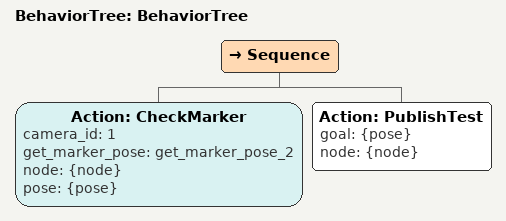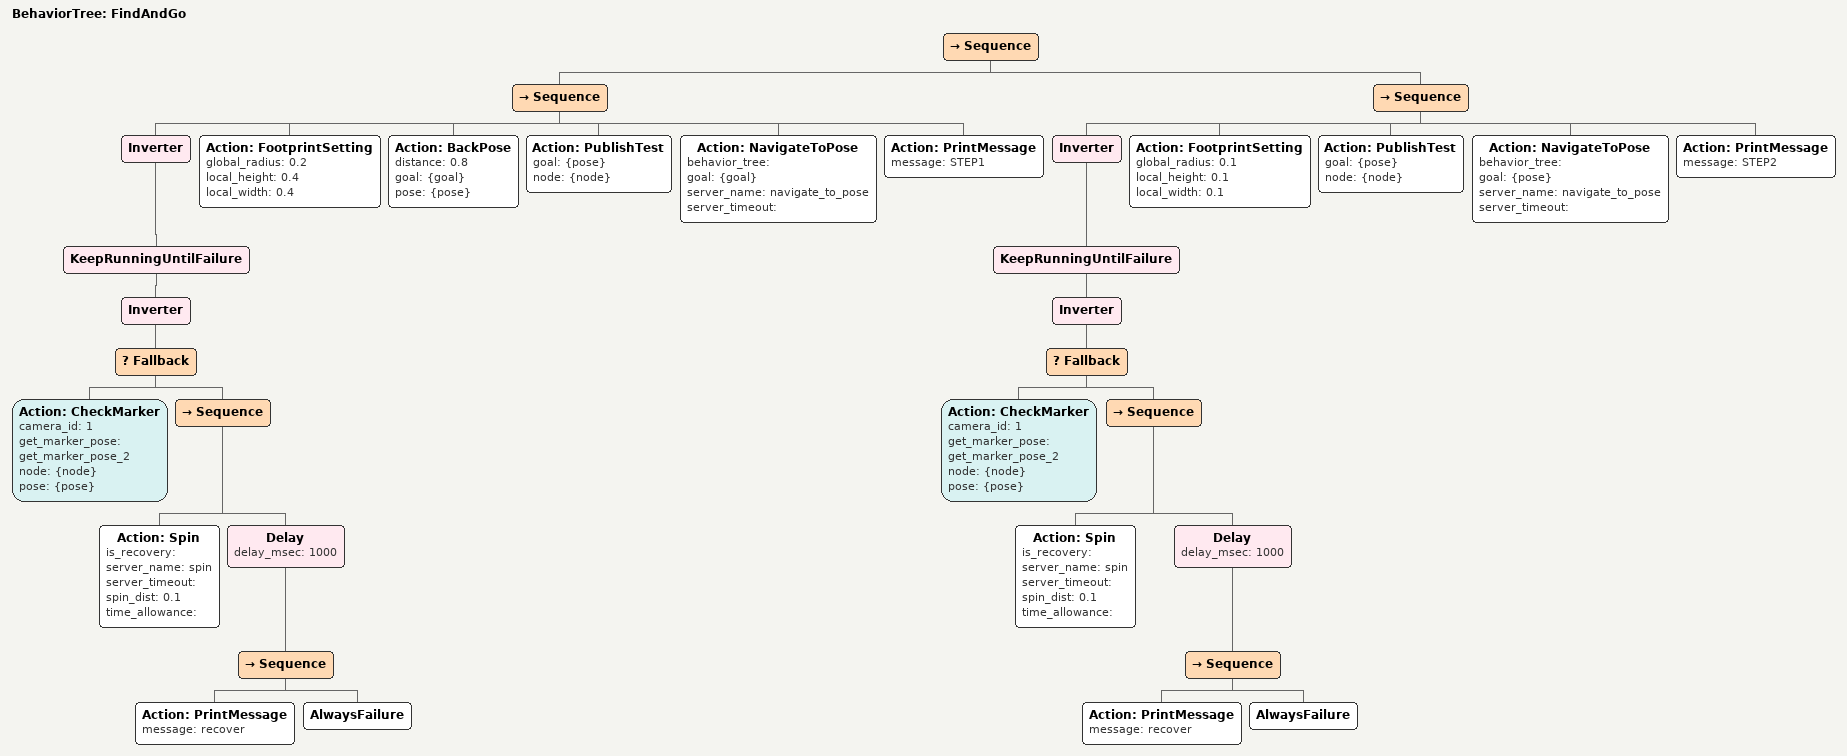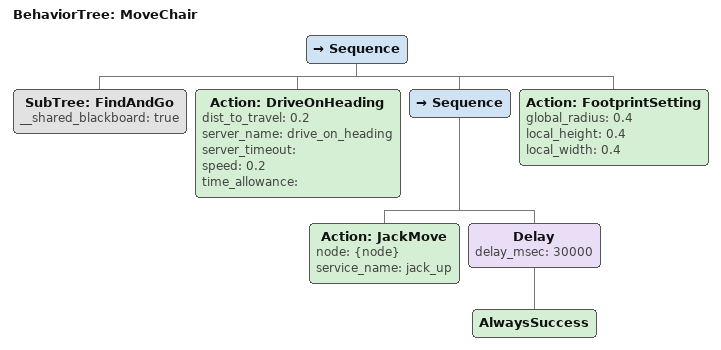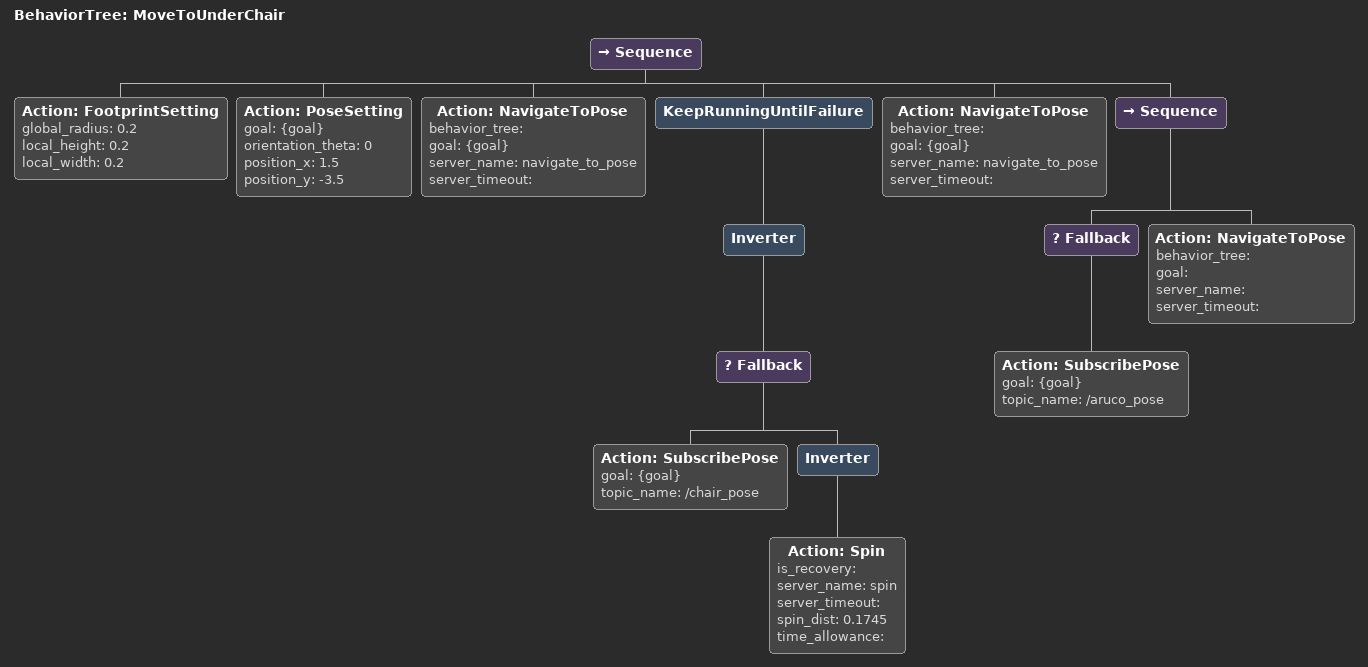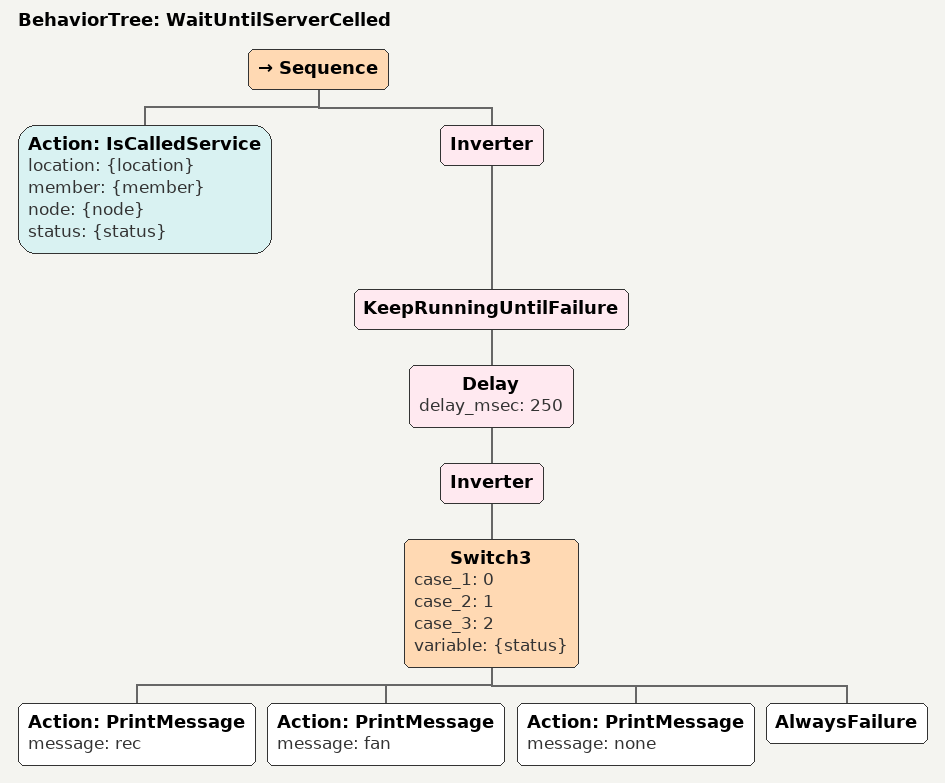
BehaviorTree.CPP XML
<?xml version="1.0"?>
<root main_tree_to_execute="BehaviorTree">
    <BehaviorTree ID="BehaviorTree">
        <Sequence>
            <Action ID="CheckMarker" camera_id="1" get_marker_pose="get_marker_pose_2" node="{node}" pose="{pose}"/>
            <Action ID="PublishTest" goal="{pose}" node="{node}"/>
        </Sequence>
    </BehaviorTree>
    <BehaviorTree ID="FindAndGo">
        <Sequence>
            <Sequence>
                <Inverter>
                    <KeepRunningUntilFailure>
                        <Inverter>
                            <Fallback>
                                <Action ID="CheckMarker" camera_id="1" get_marker_pose="get_marker_pose_2" node="{node}" pose="{pose}"/>
                                <Sequence>
                                    <Action ID="Spin" is_recovery="" server_name="spin" server_timeout="" spin_dist="0.1" time_allowance=""/>
                                    <Delay delay_msec="1000">
                                        <Sequence>
                                            <Action ID="PrintMessage" message="recover"/>
                                            <AlwaysFailure/>
                                        </Sequence>
                                    </Delay>
                                </Sequence>
                            </Fallback>
                        </Inverter>
                    </KeepRunningUntilFailure>
                </Inverter>
                <Action ID="FootprintSetting" global_radius="0.2" local_height="0.4" local_width="0.4"/>
                <Action ID="BackPose" distance="0.8" goal="{goal}" pose="{pose}"/>
                <Action ID="PublishTest" goal="{pose}" node="{node}"/>
                <Action ID="NavigateToPose" behavior_tree="" goal="{goal}" server_name="navigate_to_pose" server_timeout=""/>
                <Action ID="PrintMessage" message="STEP1"/>
            </Sequence>
            <Sequence>
                <Inverter>
                    <KeepRunningUntilFailure>
                        <Inverter>
                            <Fallback>
                                <Action ID="CheckMarker" camera_id="1" get_marker_pose="get_marker_pose_2" node="{node}" pose="{pose}"/>
                                <Sequence>
                                    <Action ID="Spin" is_recovery="" server_name="spin" server_timeout="" spin_dist="0.1" time_allowance=""/>
                                    <Delay delay_msec="1000">
                                        <Sequence>
                                            <Action ID="PrintMessage" message="recover"/>
                                            <AlwaysFailure/>
                                        </Sequence>
                                    </Delay>
                                </Sequence>
                            </Fallback>
                        </Inverter>
                    </KeepRunningUntilFailure>
                </Inverter>
                <Action ID="FootprintSetting" global_radius="0.1" local_height="0.1" local_width="0.1"/>
                <Action ID="PublishTest" goal="{pose}" node="{node}"/>
                <Action ID="NavigateToPose" behavior_tree="" goal="{pose}" server_name="navigate_to_pose" server_timeout=""/>
                <Action ID="PrintMessage" message="STEP2"/>
            </Sequence>
        </Sequence>
    </BehaviorTree>
    <BehaviorTree ID="MoveChair">
        <Sequence>
            <SubTree ID="FindAndGo" __shared_blackboard="true"/>
            <Action ID="DriveOnHeading" dist_to_travel="0.2" server_name="drive_on_heading" server_timeout="" speed="0.2" time_allowance=""/>
            <Sequence>
                <Action ID="JackMove" node="{node}" service_name="jack_up"/>
                <Delay delay_msec="30000">
                    <AlwaysSuccess/>
                </Delay>
            </Sequence>
            <Action ID="FootprintSetting" global_radius="0.4" local_height="0.4" local_width="0.4"/>
        </Sequence>
    </BehaviorTree>
    <BehaviorTree ID="MoveToUnderChair">
        <Sequence>
            <Action ID="FootprintSetting" global_radius="0.2" local_height="0.2" local_width="0.2"/>
            <Action ID="PoseSetting" goal="{goal}" orientation_theta="0" position_x="1.5" position_y="-3.5"/>
            <Action ID="NavigateToPose" behavior_tree="" goal="{goal}" server_name="navigate_to_pose" server_timeout=""/>
            <KeepRunningUntilFailure>
                <Inverter>
                    <Fallback>
                        <Action ID="SubscribePose" goal="{goal}" topic_name="/chair_pose"/>
                        <Inverter>
                            <Action ID="Spin" is_recovery="" server_name="spin" server_timeout="" spin_dist="0.1745 " time_allowance=""/>
                        </Inverter>
                    </Fallback>
                </Inverter>
            </KeepRunningUntilFailure>
            <Action ID="NavigateToPose" behavior_tree="" goal="{goal}" server_name="navigate_to_pose" server_timeout=""/>
            <Sequence>
                <Fallback>
                    <Action ID="SubscribePose" goal="{goal}" topic_name="/aruco_pose"/>
                </Fallback>
                <Action ID="NavigateToPose" behavior_tree="" goal="" server_name="" server_timeout=""/>
            </Sequence>
        </Sequence>
    </BehaviorTree>
    <BehaviorTree ID="WaitUntilServerCelled">
        <Sequence>
            <Action ID="IsCalledService" location="{location}" member="{member}" node="{node}" status="{status}"/>
            <Inverter>
                <KeepRunningUntilFailure>
                    <Delay delay_msec="250">
                        <Inverter>
                            <Switch3 case_1="0" case_2="1" case_3="2" variable="{status}">
                                <Action ID="PrintMessage" message="rec"/>
                                <Action ID="PrintMessage" message="fan"/>
                                <Action ID="PrintMessage" message="none"/>
                                <AlwaysFailure/>
                            </Switch3>
                        </Inverter>
                    </Delay>
                </KeepRunningUntilFailure>
            </Inverter>
        </Sequence>
    </BehaviorTree>
</root>
